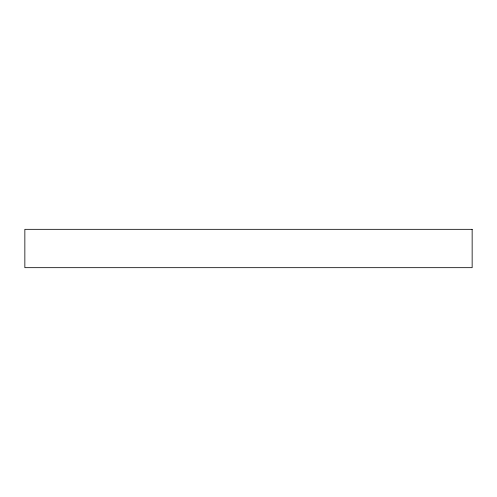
<?xml version="1.0" encoding="UTF-8"?>
<svg xmlns="http://www.w3.org/2000/svg" width="497" height="497" viewBox="0 0 497 497"><rect width="100%" height="100%" fill="white"/><g stroke="black" fill="none" stroke-linecap="round" stroke-linejoin="round"><path stroke-width="0.75" d="M472.15 229.328L24.85 229.328L24.85 267.672L472.15 267.672L472.15 229.328"/></g></svg>
